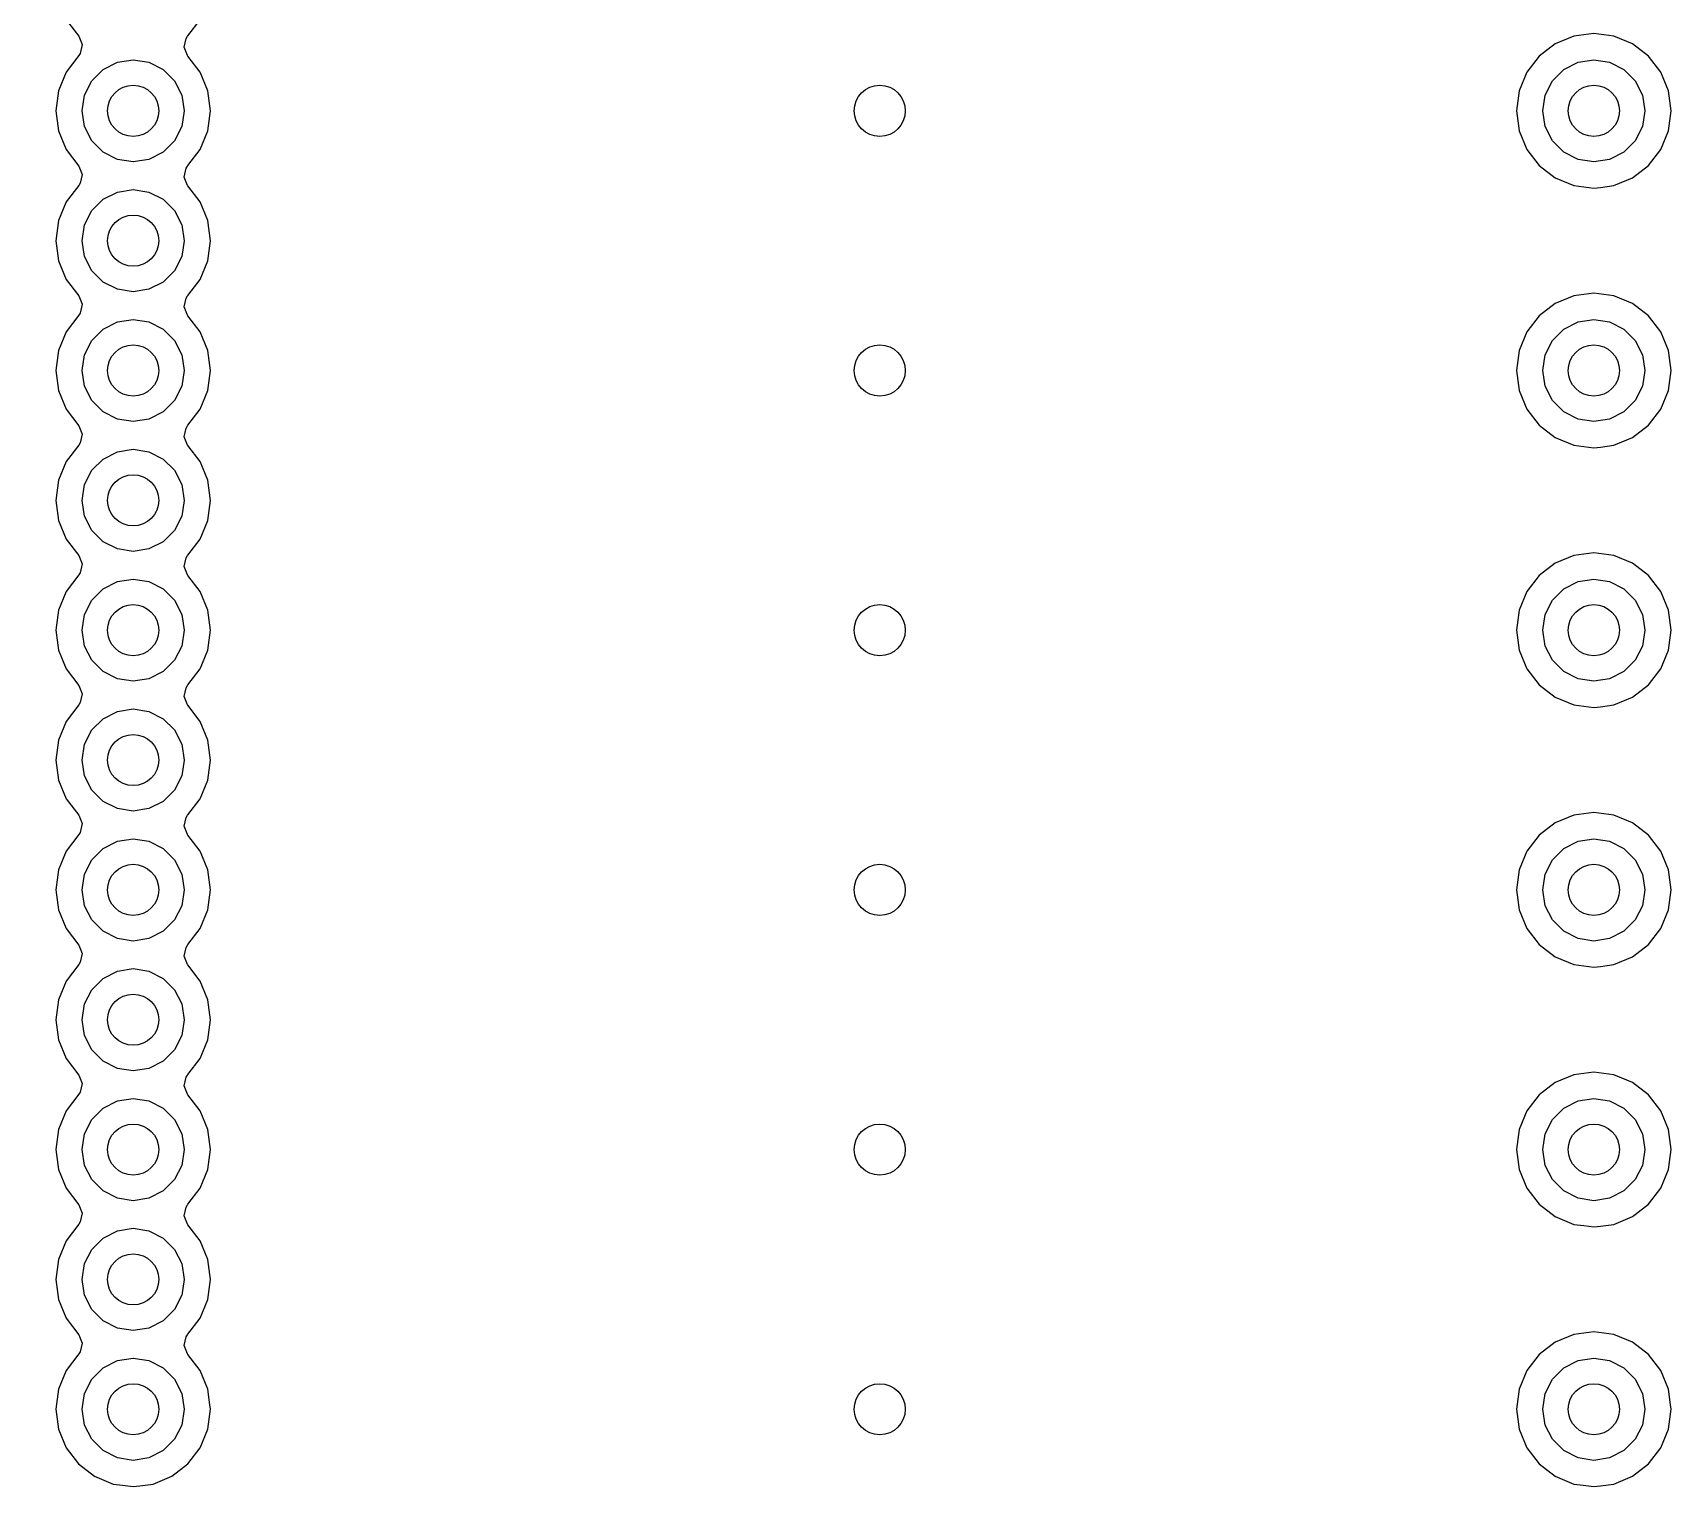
# Model space of a CAD drawing. Extents: x 116 to 183, y -128 to -37.6.
# Drawn here: x 132.82 to 145.64, y -111.12 to -99.72 of the extents above; entities that cross this region are included whole.
import ezdxf

# ---------------------------------------------------------------- set-up
doc = ezdxf.new("R2010")
doc.units = 0
doc.layers.add('BLACK', color=7, linetype='CONTINUOUS')

msp = doc.modelspace()

# ---------------------------------------------------------------- linework, layer by layer
at = {"layer": 'BLACK', "linetype": 'CONTINUOUS'}
for p, q in [((133.079464, -99.616842), (133.178965, -99.746514)), ((134.032282, -99.742282), (134.128536, -99.616841)), ((133.178965, -99.746514), (133.204159, -99.811683)), ((134.017878, -99.763873), (134.029034, -99.746513)), ((134.029034, -99.746513), (134.032278, -99.742284)), ((134.032278, -99.742284), (134.032282, -99.742282)), ((144.877237, -99.744956), (144.73116, -99.805463)), ((144.877239, -99.744955), (144.877237, -99.744956)), ((145.033999, -99.724318), (144.877239, -99.744955)), ((145.034001, -99.724318), (145.033999, -99.724318)), ((145.19076, -99.744955), (145.034001, -99.724318)), ((145.190762, -99.744956), (145.19076, -99.744955)), ((145.336841, -99.805464), (145.190762, -99.744956)), ((133.204159, -99.811683), (133.190121, -99.880128)), ((134.00384, -99.832318), (134.017878, -99.763873)), ((134.029034, -99.897487), (134.00384, -99.832318)), ((144.73116, -99.805463), (144.605718, -99.901718)), ((145.462282, -99.901718), (145.336841, -99.805464)), ((133.178965, -99.897486), (133.079464, -100.027157)), ((133.190121, -99.880128), (133.178965, -99.897486)), ((133.280393, -100.094886), (133.368886, -100.006393)), ((133.368886, -100.006393), (133.480393, -99.949577)), ((133.480393, -99.949577), (133.604, -99.93)), ((133.604, -99.93), (133.727607, -99.949577)), ((133.727607, -99.949577), (133.839114, -100.006393)), ((133.839114, -100.006393), (133.927607, -100.094886)), ((134.032278, -99.901715), (134.029034, -99.897487)), ((134.032282, -99.901718), (134.032278, -99.901715)), ((134.128536, -100.027159), (134.032282, -99.901718)), ((144.605718, -99.901718), (144.509463, -100.02716)), ((144.710393, -100.094886), (144.798886, -100.006393)), ((144.798886, -100.006393), (144.910393, -99.949577)), ((144.910393, -99.949577), (145.034, -99.93)), ((145.034, -99.93), (145.157607, -99.949577)), ((145.157607, -99.949577), (145.269114, -100.006393)), ((145.269114, -100.006393), (145.357607, -100.094886)), ((145.558536, -100.027159), (145.462282, -99.901718)), ((133.079464, -100.027157), (133.018956, -100.173237)), ((133.223577, -100.206393), (133.280393, -100.094886)), ((133.927607, -100.094886), (133.984423, -100.206393)), ((134.189044, -100.173238), (134.128536, -100.027159)), ((144.509463, -100.02716), (144.448956, -100.173237)), ((144.653577, -100.206393), (144.710393, -100.094886)), ((145.357607, -100.094886), (145.414423, -100.206393)), ((145.619044, -100.173238), (145.558536, -100.027159)), ((133.018955, -100.173239), (132.998318, -100.329998)), ((133.018956, -100.173237), (133.018955, -100.173239)), ((133.204, -100.33), (133.223577, -100.206393)), ((133.984423, -100.206393), (134.004, -100.33)), ((134.209682, -100.329998), (134.189044, -100.173238)), ((144.448955, -100.173239), (144.428318, -100.329998)), ((144.448956, -100.173237), (144.448955, -100.173239)), ((144.634, -100.33), (144.653577, -100.206393)), ((145.414423, -100.206393), (145.434, -100.33)), ((145.639682, -100.33), (145.619044, -100.173238)), ((132.998318, -100.329998), (132.998318, -100.330001)), ((132.998318, -100.330001), (133.018955, -100.48676)), ((133.223577, -100.453607), (133.204, -100.33)), ((134.004, -100.33), (133.984423, -100.453607)), ((134.189044, -100.486762), (134.209682, -100.33)), ((134.209682, -100.33), (134.209682, -100.329998)), ((144.428318, -100.329998), (144.428318, -100.330001)), ((144.428318, -100.330001), (144.448955, -100.48676)), ((144.653577, -100.453607), (144.634, -100.33)), ((145.434, -100.33), (145.414423, -100.453607)), ((145.619044, -100.486762), (145.639682, -100.33)), ((133.018955, -100.48676), (133.018956, -100.486762)), ((133.018956, -100.486762), (133.079464, -100.632842)), ((133.280393, -100.565114), (133.223577, -100.453607)), ((133.984423, -100.453607), (133.927607, -100.565114)), ((134.128536, -100.632841), (134.189044, -100.486762)), ((144.448955, -100.48676), (144.448956, -100.486762)), ((144.448956, -100.486762), (144.509464, -100.632841)), ((144.710393, -100.565114), (144.653577, -100.453607)), ((145.414423, -100.453607), (145.357607, -100.565114)), ((145.558536, -100.632841), (145.619044, -100.486762)), ((133.079464, -100.632842), (133.178965, -100.762514)), ((133.368886, -100.653607), (133.280393, -100.565114)), ((133.927607, -100.565114), (133.839114, -100.653607)), ((134.032282, -100.758282), (134.128536, -100.632841)), ((144.509464, -100.632841), (144.605718, -100.758282)), ((144.798886, -100.653607), (144.710393, -100.565114)), ((145.357607, -100.565114), (145.269114, -100.653607)), ((145.462282, -100.758282), (145.558536, -100.632841)), ((133.178965, -100.762514), (133.204159, -100.827683)), ((133.480393, -100.710423), (133.368886, -100.653607)), ((133.604, -100.73), (133.480393, -100.710423)), ((133.727607, -100.710423), (133.604, -100.73)), ((133.839114, -100.653607), (133.727607, -100.710423)), ((134.017878, -100.779873), (134.029034, -100.762513)), ((134.029034, -100.762513), (134.032278, -100.758284)), ((134.032278, -100.758284), (134.032282, -100.758282)), ((144.605718, -100.758282), (144.731159, -100.854536)), ((144.910393, -100.710423), (144.798886, -100.653607)), ((145.034, -100.73), (144.910393, -100.710423)), ((145.157607, -100.710423), (145.034, -100.73)), ((145.269114, -100.653607), (145.157607, -100.710423)), ((145.336841, -100.854536), (145.462282, -100.758282)), ((133.190121, -100.896128), (133.178965, -100.913486)), ((133.204159, -100.827683), (133.190121, -100.896128)), ((134.00384, -100.848318), (134.017878, -100.779873)), ((134.029034, -100.913487), (134.00384, -100.848318)), ((144.731159, -100.854536), (144.877238, -100.915044)), ((145.190762, -100.915044), (145.336841, -100.854536)), ((133.178965, -100.913486), (133.079464, -101.043157)), ((133.280393, -101.110886), (133.368886, -101.022393)), ((133.368886, -101.022393), (133.480393, -100.965577)), ((133.480393, -100.965577), (133.604, -100.946)), ((133.604, -100.946), (133.727607, -100.965577)), ((133.727607, -100.965577), (133.839114, -101.022393)), ((133.839114, -101.022393), (133.927607, -101.110886)), ((134.032278, -100.917715), (134.029034, -100.913487)), ((134.032282, -100.917718), (134.032278, -100.917715)), ((134.128536, -101.043159), (134.032282, -100.917718)), ((144.877238, -100.915044), (144.955619, -100.925363)), ((144.955619, -100.925363), (145.033999, -100.935682)), ((145.033999, -100.935682), (145.034, -100.935682)), ((145.034, -100.935682), (145.034001, -100.935682)), ((145.034001, -100.935682), (145.086254, -100.928802)), ((145.086254, -100.928802), (145.190762, -100.915044)), ((133.079464, -101.043157), (133.018956, -101.189237)), ((133.223577, -101.222393), (133.280393, -101.110886)), ((133.927607, -101.110886), (133.984423, -101.222393)), ((134.189044, -101.189238), (134.128536, -101.043159)), ((133.018955, -101.189239), (132.998318, -101.345998)), ((133.018956, -101.189237), (133.018955, -101.189239)), ((133.204, -101.346), (133.223577, -101.222393)), ((133.984423, -101.222393), (134.004, -101.346)), ((134.209682, -101.346), (134.189044, -101.189238)), ((132.998318, -101.345998), (132.998318, -101.346001)), ((132.998318, -101.346001), (133.018955, -101.50276)), ((133.223577, -101.469607), (133.204, -101.346)), ((134.004, -101.346), (133.984423, -101.469607)), ((134.189044, -101.502762), (134.209682, -101.346)), ((133.018955, -101.50276), (133.018956, -101.502762)), ((133.018956, -101.502762), (133.079464, -101.648842)), ((133.280393, -101.581114), (133.223577, -101.469607)), ((133.984423, -101.469607), (133.927607, -101.581114)), ((134.128536, -101.648841), (134.189044, -101.502762)), ((133.079464, -101.648842), (133.178965, -101.778514)), ((133.368886, -101.669607), (133.280393, -101.581114)), ((133.480393, -101.726423), (133.368886, -101.669607)), ((133.839114, -101.669607), (133.727607, -101.726423)), ((133.927607, -101.581114), (133.839114, -101.669607)), ((134.032282, -101.774282), (134.128536, -101.648841)), ((133.178965, -101.778514), (133.204159, -101.843683)), ((133.604, -101.746), (133.480393, -101.726423)), ((133.727607, -101.726423), (133.604, -101.746)), ((134.00384, -101.864318), (134.017878, -101.795873)), ((134.017878, -101.795873), (134.029034, -101.778513)), ((134.029034, -101.778513), (134.032278, -101.774284)), ((134.032278, -101.774284), (134.032282, -101.774282)), ((144.877237, -101.776956), (144.73116, -101.837463)), ((144.877239, -101.776955), (144.877237, -101.776956)), ((145.033999, -101.756318), (144.877239, -101.776955)), ((145.034001, -101.756318), (145.033999, -101.756318)), ((145.19076, -101.776955), (145.034001, -101.756318)), ((145.190762, -101.776956), (145.19076, -101.776955)), ((145.336841, -101.837464), (145.190762, -101.776956)), ((133.178965, -101.929486), (133.079464, -102.059157)), ((133.190121, -101.912128), (133.178965, -101.929486)), ((133.204159, -101.843683), (133.190121, -101.912128)), ((134.029034, -101.929487), (134.00384, -101.864318)), ((134.032278, -101.933715), (134.029034, -101.929487)), ((144.73116, -101.837463), (144.605718, -101.933718)), ((145.462282, -101.933718), (145.336841, -101.837464)), ((133.280393, -102.126886), (133.368886, -102.038393)), ((133.368886, -102.038393), (133.480393, -101.981577)), ((133.480393, -101.981577), (133.604, -101.962)), ((133.604, -101.962), (133.727607, -101.981577)), ((133.727607, -101.981577), (133.839114, -102.038393)), ((133.839114, -102.038393), (133.927607, -102.126886)), ((134.032282, -101.933718), (134.032278, -101.933715)), ((134.128536, -102.059159), (134.032282, -101.933718)), ((144.605718, -101.933718), (144.509463, -102.05916)), ((144.710393, -102.126886), (144.798886, -102.038393)), ((144.798886, -102.038393), (144.910393, -101.981577)), ((144.910393, -101.981577), (145.034, -101.962)), ((145.034, -101.962), (145.157607, -101.981577)), ((145.157607, -101.981577), (145.269114, -102.038393)), ((145.269114, -102.038393), (145.357607, -102.126886)), ((145.558536, -102.059159), (145.462282, -101.933718)), ((133.079464, -102.059157), (133.018956, -102.205237)), ((133.223577, -102.238393), (133.280393, -102.126886)), ((133.927607, -102.126886), (133.984423, -102.238393)), ((134.189044, -102.205238), (134.128536, -102.059159)), ((144.509463, -102.05916), (144.448956, -102.205237)), ((144.653577, -102.238393), (144.710393, -102.126886)), ((145.357607, -102.126886), (145.414423, -102.238393)), ((145.619044, -102.205238), (145.558536, -102.059159)), ((133.018955, -102.205239), (132.998318, -102.361998)), ((133.018956, -102.205237), (133.018955, -102.205239)), ((133.204, -102.362), (133.223577, -102.238393)), ((133.984423, -102.238393), (134.004, -102.362)), ((134.209682, -102.361998), (134.189044, -102.205238)), ((144.448955, -102.205239), (144.428318, -102.361998)), ((144.448956, -102.205237), (144.448955, -102.205239)), ((144.634, -102.362), (144.653577, -102.238393)), ((145.414423, -102.238393), (145.434, -102.362)), ((145.639682, -102.362), (145.619044, -102.205238)), ((132.998318, -102.361998), (132.998318, -102.362001)), ((132.998318, -102.362001), (133.018955, -102.51876)), ((133.223577, -102.485607), (133.204, -102.362)), ((134.004, -102.362), (133.984423, -102.485607)), ((134.189044, -102.518762), (134.209682, -102.362)), ((134.209682, -102.362), (134.209682, -102.361998)), ((144.428318, -102.361998), (144.428318, -102.362001)), ((144.428318, -102.362001), (144.448955, -102.51876)), ((144.653577, -102.485607), (144.634, -102.362)), ((145.434, -102.362), (145.414423, -102.485607)), ((145.619044, -102.518762), (145.639682, -102.362)), ((133.018955, -102.51876), (133.018956, -102.518762)), ((133.018956, -102.518762), (133.079464, -102.664842)), ((133.280393, -102.597114), (133.223577, -102.485607)), ((133.984423, -102.485607), (133.927607, -102.597114)), ((134.128536, -102.664841), (134.189044, -102.518762)), ((144.448955, -102.51876), (144.448956, -102.518762)), ((144.448956, -102.518762), (144.509464, -102.664841)), ((144.710393, -102.597114), (144.653577, -102.485607)), ((145.414423, -102.485607), (145.357607, -102.597114)), ((145.558536, -102.664841), (145.619044, -102.518762)), ((133.079464, -102.664842), (133.178965, -102.794514)), ((133.368886, -102.685607), (133.280393, -102.597114)), ((133.480393, -102.742423), (133.368886, -102.685607)), ((133.839114, -102.685607), (133.727607, -102.742423)), ((133.927607, -102.597114), (133.839114, -102.685607)), ((134.032282, -102.790282), (134.128536, -102.664841)), ((144.509464, -102.664841), (144.605718, -102.790282)), ((144.798886, -102.685607), (144.710393, -102.597114)), ((144.910393, -102.742423), (144.798886, -102.685607)), ((145.269114, -102.685607), (145.157607, -102.742423)), ((145.357607, -102.597114), (145.269114, -102.685607)), ((145.462282, -102.790282), (145.558536, -102.664841)), ((133.178965, -102.794514), (133.204159, -102.859683)), ((133.604, -102.762), (133.480393, -102.742423)), ((133.727607, -102.742423), (133.604, -102.762)), ((134.00384, -102.880318), (134.017878, -102.811873)), ((134.017878, -102.811873), (134.029034, -102.794513)), ((134.029034, -102.794513), (134.032278, -102.790284)), ((134.032278, -102.790284), (134.032282, -102.790282)), ((144.605718, -102.790282), (144.731159, -102.886536)), ((145.034, -102.762), (144.910393, -102.742423)), ((145.157607, -102.742423), (145.034, -102.762)), ((145.336841, -102.886536), (145.462282, -102.790282)), ((133.178965, -102.945486), (133.079464, -103.075157)), ((133.190121, -102.928128), (133.178965, -102.945486)), ((133.204159, -102.859683), (133.190121, -102.928128)), ((134.029034, -102.945487), (134.00384, -102.880318)), ((134.032278, -102.949715), (134.029034, -102.945487)), ((134.032282, -102.949718), (134.032278, -102.949715)), ((134.128536, -103.075159), (134.032282, -102.949718)), ((144.731159, -102.886536), (144.877238, -102.947044)), ((144.877238, -102.947044), (144.955619, -102.957363)), ((145.086254, -102.960802), (145.190762, -102.947044)), ((145.190762, -102.947044), (145.336841, -102.886536)), ((133.079464, -103.075157), (133.018956, -103.221237)), ((133.280393, -103.142886), (133.368886, -103.054393)), ((133.368886, -103.054393), (133.480393, -102.997577)), ((133.480393, -102.997577), (133.604, -102.978)), ((133.604, -102.978), (133.727607, -102.997577)), ((133.727607, -102.997577), (133.839114, -103.054393)), ((133.839114, -103.054393), (133.927607, -103.142886)), ((134.189044, -103.221238), (134.128536, -103.075159)), ((144.955619, -102.957363), (145.033999, -102.967682)), ((145.033999, -102.967682), (145.034, -102.967682)), ((145.034, -102.967682), (145.034001, -102.967682)), ((145.034001, -102.967682), (145.086254, -102.960802)), ((133.223577, -103.254393), (133.280393, -103.142886)), ((133.927607, -103.142886), (133.984423, -103.254393)), ((133.018955, -103.221239), (132.998318, -103.377998)), ((133.018956, -103.221237), (133.018955, -103.221239)), ((133.204, -103.378), (133.223577, -103.254393)), ((133.984423, -103.254393), (134.004, -103.378)), ((134.209682, -103.378), (134.189044, -103.221238)), ((132.998318, -103.377998), (132.998318, -103.378001)), ((132.998318, -103.378001), (133.018955, -103.53476)), ((133.223577, -103.501607), (133.204, -103.378)), ((134.004, -103.378), (133.984423, -103.501607)), ((134.189044, -103.534762), (134.209682, -103.378)), ((133.018955, -103.53476), (133.018956, -103.534762)), ((133.018956, -103.534762), (133.079464, -103.680842)), ((133.280393, -103.613114), (133.223577, -103.501607)), ((133.984423, -103.501607), (133.927607, -103.613114)), ((134.128536, -103.680841), (134.189044, -103.534762)), ((133.079464, -103.680842), (133.178965, -103.810514)), ((133.368886, -103.701607), (133.280393, -103.613114)), ((133.480393, -103.758423), (133.368886, -103.701607)), ((133.839114, -103.701607), (133.727607, -103.758423)), ((133.927607, -103.613114), (133.839114, -103.701607)), ((134.032282, -103.806282), (134.128536, -103.680841)), ((133.178965, -103.810514), (133.204159, -103.875683)), ((133.604, -103.778), (133.480393, -103.758423)), ((133.727607, -103.758423), (133.604, -103.778)), ((134.00384, -103.896318), (134.017878, -103.827873)), ((134.017878, -103.827873), (134.029034, -103.810513)), ((134.029034, -103.810513), (134.032278, -103.806284)), ((134.032278, -103.806284), (134.032282, -103.806282)), ((144.877237, -103.808956), (144.73116, -103.869463)), ((144.877239, -103.808955), (144.877237, -103.808956)), ((145.033999, -103.788318), (144.877239, -103.808955)), ((145.034001, -103.788318), (145.033999, -103.788318)), ((145.19076, -103.808955), (145.034001, -103.788318)), ((145.190762, -103.808956), (145.19076, -103.808955)), ((145.336841, -103.869464), (145.190762, -103.808956)), ((133.178965, -103.961486), (133.079464, -104.091157)), ((133.190121, -103.944128), (133.178965, -103.961486)), ((133.204159, -103.875683), (133.190121, -103.944128)), ((134.029034, -103.961487), (134.00384, -103.896318)), ((134.032278, -103.965715), (134.029034, -103.961487)), ((134.032282, -103.965718), (134.032278, -103.965715)), ((134.128536, -104.091159), (134.032282, -103.965718)), ((144.605718, -103.965718), (144.509463, -104.09116)), ((144.73116, -103.869463), (144.605718, -103.965718)), ((145.462282, -103.965718), (145.336841, -103.869464)), ((145.558536, -104.091159), (145.462282, -103.965718)), ((133.079464, -104.091157), (133.018956, -104.237237)), ((133.280393, -104.158886), (133.368886, -104.070393)), ((133.368886, -104.070393), (133.480393, -104.013577)), ((133.480393, -104.013577), (133.604, -103.994)), ((133.604, -103.994), (133.727607, -104.013577)), ((133.727607, -104.013577), (133.839114, -104.070393)), ((133.839114, -104.070393), (133.927607, -104.158886)), ((134.189044, -104.237238), (134.128536, -104.091159)), ((144.509463, -104.09116), (144.448956, -104.237237)), ((144.710393, -104.158886), (144.798886, -104.070393)), ((144.798886, -104.070393), (144.910393, -104.013577)), ((144.910393, -104.013577), (145.034, -103.994)), ((145.034, -103.994), (145.157607, -104.013577)), ((145.157607, -104.013577), (145.269114, -104.070393)), ((145.269114, -104.070393), (145.357607, -104.158886)), ((145.619044, -104.237238), (145.558536, -104.091159)), ((133.018955, -104.237239), (132.998318, -104.393998)), ((133.018956, -104.237237), (133.018955, -104.237239)), ((133.223577, -104.270393), (133.280393, -104.158886)), ((133.927607, -104.158886), (133.984423, -104.270393)), ((134.209682, -104.393998), (134.189044, -104.237238)), ((144.448955, -104.237239), (144.428318, -104.393998)), ((144.448956, -104.237237), (144.448955, -104.237239)), ((144.653577, -104.270393), (144.710393, -104.158886)), ((145.357607, -104.158886), (145.414423, -104.270393)), ((145.639682, -104.394), (145.619044, -104.237238)), ((133.204, -104.394), (133.223577, -104.270393)), ((133.984423, -104.270393), (134.004, -104.394)), ((144.634, -104.394), (144.653577, -104.270393)), ((145.414423, -104.270393), (145.434, -104.394)), ((132.998318, -104.393998), (132.998318, -104.394001)), ((132.998318, -104.394001), (133.018955, -104.55076)), ((133.223577, -104.517607), (133.204, -104.394)), ((134.004, -104.394), (133.984423, -104.517607)), ((134.189044, -104.550762), (134.209682, -104.394)), ((134.209682, -104.394), (134.209682, -104.393998)), ((144.428318, -104.393998), (144.428318, -104.394001)), ((144.428318, -104.394001), (144.448955, -104.55076)), ((144.653577, -104.517607), (144.634, -104.394)), ((145.434, -104.394), (145.414423, -104.517607)), ((145.619044, -104.550762), (145.639682, -104.394)), ((133.018955, -104.55076), (133.018956, -104.550762)), ((133.018956, -104.550762), (133.079464, -104.696842)), ((133.280393, -104.629114), (133.223577, -104.517607)), ((133.984423, -104.517607), (133.927607, -104.629114)), ((134.128536, -104.696841), (134.189044, -104.550762)), ((144.448955, -104.55076), (144.448956, -104.550762)), ((144.448956, -104.550762), (144.509464, -104.696841)), ((144.710393, -104.629114), (144.653577, -104.517607)), ((145.414423, -104.517607), (145.357607, -104.629114)), ((145.558536, -104.696841), (145.619044, -104.550762)), ((133.079464, -104.696842), (133.178965, -104.826514)), ((133.368886, -104.717607), (133.280393, -104.629114)), ((133.480393, -104.774423), (133.368886, -104.717607)), ((133.839114, -104.717607), (133.727607, -104.774423)), ((133.927607, -104.629114), (133.839114, -104.717607)), ((134.032282, -104.822282), (134.128536, -104.696841)), ((144.509464, -104.696841), (144.605718, -104.822282)), ((144.798886, -104.717607), (144.710393, -104.629114)), ((144.910393, -104.774423), (144.798886, -104.717607)), ((145.269114, -104.717607), (145.157607, -104.774423)), ((145.357607, -104.629114), (145.269114, -104.717607)), ((145.462282, -104.822282), (145.558536, -104.696841)), ((133.178965, -104.826514), (133.204159, -104.891683)), ((133.604, -104.794), (133.480393, -104.774423)), ((133.727607, -104.774423), (133.604, -104.794)), ((134.00384, -104.912318), (134.017878, -104.843873)), ((134.017878, -104.843873), (134.029034, -104.826513)), ((134.029034, -104.826513), (134.032278, -104.822284)), ((134.032278, -104.822284), (134.032282, -104.822282)), ((144.605718, -104.822282), (144.731159, -104.918536)), ((145.034, -104.794), (144.910393, -104.774423)), ((145.157607, -104.774423), (145.034, -104.794)), ((145.336841, -104.918536), (145.462282, -104.822282)), ((133.178965, -104.977486), (133.079464, -105.107157)), ((133.190121, -104.960128), (133.178965, -104.977486)), ((133.204159, -104.891683), (133.190121, -104.960128)), ((134.029034, -104.977487), (134.00384, -104.912318)), ((134.032278, -104.981715), (134.029034, -104.977487)), ((134.032282, -104.981718), (134.032278, -104.981715)), ((134.128536, -105.107159), (134.032282, -104.981718)), ((144.731159, -104.918536), (144.877238, -104.979044)), ((144.877238, -104.979044), (144.955619, -104.989363)), ((144.955619, -104.989363), (145.033999, -104.999682)), ((145.033999, -104.999682), (145.034, -104.999682)), ((145.034, -104.999682), (145.034001, -104.999682)), ((145.034001, -104.999682), (145.086254, -104.992802)), ((145.086254, -104.992802), (145.190762, -104.979044)), ((145.190762, -104.979044), (145.336841, -104.918536)), ((133.079464, -105.107157), (133.018956, -105.253237)), ((133.280393, -105.174886), (133.368886, -105.086393)), ((133.368886, -105.086393), (133.480393, -105.029577)), ((133.480393, -105.029577), (133.604, -105.01)), ((133.604, -105.01), (133.727607, -105.029577)), ((133.727607, -105.029577), (133.839114, -105.086393)), ((133.839114, -105.086393), (133.927607, -105.174886)), ((134.189044, -105.253238), (134.128536, -105.107159)), ((133.018955, -105.253239), (132.998318, -105.409998)), ((133.018956, -105.253237), (133.018955, -105.253239)), ((133.223577, -105.286393), (133.280393, -105.174886)), ((133.927607, -105.174886), (133.984423, -105.286393)), ((134.209682, -105.41), (134.189044, -105.253238)), ((133.204, -105.41), (133.223577, -105.286393)), ((133.984423, -105.286393), (134.004, -105.41)), ((132.998318, -105.409998), (132.998318, -105.410001)), ((132.998318, -105.410001), (133.018955, -105.56676)), ((133.223577, -105.533607), (133.204, -105.41)), ((134.004, -105.41), (133.984423, -105.533607)), ((134.189044, -105.566762), (134.209682, -105.41)), ((133.018955, -105.56676), (133.018956, -105.566762)), ((133.018956, -105.566762), (133.079464, -105.712842)), ((133.280393, -105.645114), (133.223577, -105.533607)), ((133.368886, -105.733607), (133.280393, -105.645114)), ((133.927607, -105.645114), (133.839114, -105.733607)), ((133.984423, -105.533607), (133.927607, -105.645114)), ((134.128536, -105.712841), (134.189044, -105.566762)), ((133.079464, -105.712842), (133.178965, -105.842514)), ((133.480393, -105.790423), (133.368886, -105.733607)), ((133.839114, -105.733607), (133.727607, -105.790423)), ((134.032282, -105.838282), (134.128536, -105.712841)), ((133.178965, -105.842514), (133.204159, -105.907683)), ((133.604, -105.81), (133.480393, -105.790423)), ((133.727607, -105.790423), (133.604, -105.81)), ((134.00384, -105.928318), (134.017878, -105.859873)), ((134.017878, -105.859873), (134.029034, -105.842513)), ((134.029034, -105.842513), (134.032278, -105.838284)), ((134.032278, -105.838284), (134.032282, -105.838282)), ((144.73116, -105.901463), (144.605718, -105.997718)), ((144.877237, -105.840956), (144.73116, -105.901463)), ((144.877239, -105.840955), (144.877237, -105.840956)), ((145.033999, -105.820318), (144.877239, -105.840955)), ((145.034001, -105.820318), (145.033999, -105.820318)), ((145.19076, -105.840955), (145.034001, -105.820318)), ((145.190762, -105.840956), (145.19076, -105.840955)), ((145.336841, -105.901464), (145.190762, -105.840956)), ((145.462282, -105.997718), (145.336841, -105.901464)), ((133.178965, -105.993486), (133.079464, -106.123157)), ((133.190121, -105.976128), (133.178965, -105.993486)), ((133.204159, -105.907683), (133.190121, -105.976128)), ((133.480393, -106.045577), (133.604, -106.026)), ((133.604, -106.026), (133.727607, -106.045577)), ((134.029034, -105.993487), (134.00384, -105.928318)), ((134.032278, -105.997715), (134.029034, -105.993487)), ((134.032282, -105.997718), (134.032278, -105.997715)), ((134.128536, -106.123159), (134.032282, -105.997718)), ((144.605718, -105.997718), (144.509463, -106.12316)), ((144.910393, -106.045577), (145.034, -106.026)), ((145.034, -106.026), (145.157607, -106.045577)), ((145.558536, -106.123159), (145.462282, -105.997718)), ((133.079464, -106.123157), (133.018956, -106.269237)), ((133.280393, -106.190886), (133.368886, -106.102393)), ((133.368886, -106.102393), (133.480393, -106.045577)), ((133.727607, -106.045577), (133.839114, -106.102393)), ((133.839114, -106.102393), (133.927607, -106.190886)), ((134.189044, -106.269238), (134.128536, -106.123159)), ((144.509463, -106.12316), (144.448956, -106.269237)), ((144.710393, -106.190886), (144.798886, -106.102393)), ((144.798886, -106.102393), (144.910393, -106.045577)), ((145.157607, -106.045577), (145.269114, -106.102393)), ((145.269114, -106.102393), (145.357607, -106.190886)), ((145.619044, -106.269238), (145.558536, -106.123159)), ((133.018955, -106.269239), (132.998318, -106.425998)), ((133.018956, -106.269237), (133.018955, -106.269239)), ((133.223577, -106.302393), (133.280393, -106.190886)), ((133.927607, -106.190886), (133.984423, -106.302393)), ((134.209682, -106.425998), (134.189044, -106.269238)), ((144.448955, -106.269239), (144.428318, -106.425998)), ((144.448956, -106.269237), (144.448955, -106.269239)), ((144.653577, -106.302393), (144.710393, -106.190886)), ((145.357607, -106.190886), (145.414423, -106.302393)), ((145.639682, -106.426), (145.619044, -106.269238)), ((133.204, -106.426), (133.223577, -106.302393)), ((133.984423, -106.302393), (134.004, -106.426)), ((144.634, -106.426), (144.653577, -106.302393)), ((145.414423, -106.302393), (145.434, -106.426)), ((132.998318, -106.425998), (132.998318, -106.426001)), ((132.998318, -106.426001), (133.018955, -106.58276)), ((133.223577, -106.549607), (133.204, -106.426)), ((134.004, -106.426), (133.984423, -106.549607)), ((134.189044, -106.582762), (134.209682, -106.426)), ((134.209682, -106.426), (134.209682, -106.425998)), ((144.428318, -106.425998), (144.428318, -106.426001)), ((144.428318, -106.426001), (144.448955, -106.58276)), ((144.653577, -106.549607), (144.634, -106.426)), ((145.434, -106.426), (145.414423, -106.549607)), ((145.619044, -106.582762), (145.639682, -106.426)), ((133.018955, -106.58276), (133.018956, -106.582762)), ((133.018956, -106.582762), (133.079464, -106.728842)), ((133.280393, -106.661114), (133.223577, -106.549607)), ((133.368886, -106.749607), (133.280393, -106.661114)), ((133.927607, -106.661114), (133.839114, -106.749607)), ((133.984423, -106.549607), (133.927607, -106.661114)), ((134.128536, -106.728841), (134.189044, -106.582762)), ((144.448955, -106.58276), (144.448956, -106.582762)), ((144.448956, -106.582762), (144.509464, -106.728841)), ((144.710393, -106.661114), (144.653577, -106.549607)), ((144.798886, -106.749607), (144.710393, -106.661114)), ((145.357607, -106.661114), (145.269114, -106.749607)), ((145.414423, -106.549607), (145.357607, -106.661114)), ((145.558536, -106.728841), (145.619044, -106.582762)), ((133.079464, -106.728842), (133.178965, -106.858514)), ((133.480393, -106.806423), (133.368886, -106.749607)), ((133.839114, -106.749607), (133.727607, -106.806423)), ((134.032282, -106.854282), (134.128536, -106.728841)), ((144.509464, -106.728841), (144.605718, -106.854282)), ((144.910393, -106.806423), (144.798886, -106.749607)), ((145.269114, -106.749607), (145.157607, -106.806423)), ((145.462282, -106.854282), (145.558536, -106.728841)), ((133.178965, -106.858514), (133.204159, -106.923683)), ((133.204159, -106.923683), (133.190121, -106.992128)), ((133.604, -106.826), (133.480393, -106.806423)), ((133.727607, -106.806423), (133.604, -106.826)), ((134.00384, -106.944318), (134.017878, -106.875873)), ((134.017878, -106.875873), (134.029034, -106.858513)), ((134.029034, -106.858513), (134.032278, -106.854284)), ((134.032278, -106.854284), (134.032282, -106.854282)), ((144.605718, -106.854282), (144.731159, -106.950536)), ((145.034, -106.826), (144.910393, -106.806423)), ((145.157607, -106.806423), (145.034, -106.826)), ((145.336841, -106.950536), (145.462282, -106.854282)), ((133.178965, -107.009486), (133.079464, -107.139157)), ((133.190121, -106.992128), (133.178965, -107.009486)), ((133.480393, -107.061577), (133.604, -107.042)), ((133.604, -107.042), (133.727607, -107.061577)), ((134.029034, -107.009487), (134.00384, -106.944318)), ((134.032278, -107.013715), (134.029034, -107.009487)), ((134.032282, -107.013718), (134.032278, -107.013715)), ((134.128536, -107.139159), (134.032282, -107.013718)), ((144.731159, -106.950536), (144.877238, -107.011044)), ((144.877238, -107.011044), (144.955619, -107.021363)), ((144.955619, -107.021363), (145.033999, -107.031682)), ((145.033999, -107.031682), (145.034, -107.031682)), ((145.034, -107.031682), (145.034001, -107.031682)), ((145.034001, -107.031682), (145.086254, -107.024802)), ((145.086254, -107.024802), (145.190762, -107.011044)), ((145.190762, -107.011044), (145.336841, -106.950536)), ((133.079464, -107.139157), (133.018956, -107.285237)), ((133.280393, -107.206886), (133.368886, -107.118393)), ((133.368886, -107.118393), (133.480393, -107.061577)), ((133.727607, -107.061577), (133.839114, -107.118393)), ((133.839114, -107.118393), (133.927607, -107.206886)), ((134.189044, -107.285238), (134.128536, -107.139159)), ((133.018955, -107.285239), (132.998318, -107.441998)), ((133.018956, -107.285237), (133.018955, -107.285239)), ((133.223577, -107.318393), (133.280393, -107.206886)), ((133.927607, -107.206886), (133.984423, -107.318393)), ((134.209682, -107.442), (134.189044, -107.285238)), ((132.998318, -107.441998), (132.998318, -107.442001)), ((132.998318, -107.442001), (133.018955, -107.59876)), ((133.204, -107.442), (133.223577, -107.318393)), ((133.223577, -107.565607), (133.204, -107.442)), ((133.984423, -107.318393), (134.004, -107.442)), ((134.004, -107.442), (133.984423, -107.565607)), ((134.189044, -107.598762), (134.209682, -107.442)), ((133.280393, -107.677114), (133.223577, -107.565607)), ((133.984423, -107.565607), (133.927607, -107.677114)), ((133.018955, -107.59876), (133.018956, -107.598762)), ((133.018956, -107.598762), (133.079464, -107.744842)), ((133.368886, -107.765607), (133.280393, -107.677114)), ((133.927607, -107.677114), (133.839114, -107.765607)), ((134.128536, -107.744841), (134.189044, -107.598762)), ((133.079464, -107.744842), (133.178965, -107.874514)), ((133.480393, -107.822423), (133.368886, -107.765607)), ((133.604, -107.842), (133.480393, -107.822423)), ((133.727607, -107.822423), (133.604, -107.842)), ((133.839114, -107.765607), (133.727607, -107.822423)), ((134.032282, -107.870282), (134.128536, -107.744841)), ((133.178965, -107.874514), (133.204159, -107.939683)), ((133.204159, -107.939683), (133.190121, -108.008128)), ((134.00384, -107.960318), (134.017878, -107.891873)), ((134.017878, -107.891873), (134.029034, -107.874513)), ((134.029034, -107.874513), (134.032278, -107.870284)), ((134.032278, -107.870284), (134.032282, -107.870282)), ((144.73116, -107.933463), (144.605718, -108.029718)), ((144.877237, -107.872956), (144.73116, -107.933463)), ((144.877239, -107.872955), (144.877237, -107.872956)), ((145.033999, -107.852318), (144.877239, -107.872955)), ((145.034001, -107.852318), (145.033999, -107.852318)), ((145.19076, -107.872955), (145.034001, -107.852318)), ((145.190762, -107.872956), (145.19076, -107.872955)), ((145.336841, -107.933464), (145.190762, -107.872956)), ((145.462282, -108.029718), (145.336841, -107.933464)), ((133.178965, -108.025486), (133.079464, -108.155157)), ((133.190121, -108.008128), (133.178965, -108.025486)), ((133.368886, -108.134393), (133.480393, -108.077577)), ((133.480393, -108.077577), (133.604, -108.058)), ((133.604, -108.058), (133.727607, -108.077577)), ((133.727607, -108.077577), (133.839114, -108.134393)), ((134.029034, -108.025487), (134.00384, -107.960318)), ((134.032278, -108.029715), (134.029034, -108.025487)), ((134.032282, -108.029718), (134.032278, -108.029715)), ((134.128536, -108.155159), (134.032282, -108.029718)), ((144.605718, -108.029718), (144.509463, -108.15516)), ((144.798886, -108.134393), (144.910393, -108.077577)), ((144.910393, -108.077577), (145.034, -108.058)), ((145.034, -108.058), (145.157607, -108.077577)), ((145.157607, -108.077577), (145.269114, -108.134393)), ((145.558536, -108.155159), (145.462282, -108.029718)), ((133.079464, -108.155157), (133.018956, -108.301237)), ((133.280393, -108.222886), (133.368886, -108.134393)), ((133.839114, -108.134393), (133.927607, -108.222886)), ((134.189044, -108.301238), (134.128536, -108.155159)), ((144.509463, -108.15516), (144.448956, -108.301237)), ((144.710393, -108.222886), (144.798886, -108.134393)), ((145.269114, -108.134393), (145.357607, -108.222886)), ((145.619044, -108.301238), (145.558536, -108.155159)), ((133.018955, -108.301239), (132.998318, -108.457998)), ((133.018956, -108.301237), (133.018955, -108.301239)), ((133.204, -108.458), (133.223577, -108.334393)), ((133.223577, -108.334393), (133.280393, -108.222886)), ((133.927607, -108.222886), (133.984423, -108.334393)), ((133.984423, -108.334393), (134.004, -108.458)), ((134.209682, -108.457998), (134.189044, -108.301238)), ((144.448955, -108.301239), (144.428318, -108.457998)), ((144.448956, -108.301237), (144.448955, -108.301239)), ((144.634, -108.458), (144.653577, -108.334393)), ((144.653577, -108.334393), (144.710393, -108.222886)), ((145.357607, -108.222886), (145.414423, -108.334393)), ((145.414423, -108.334393), (145.434, -108.458)), ((145.639682, -108.458), (145.619044, -108.301238)), ((132.998318, -108.457998), (132.998318, -108.458001)), ((132.998318, -108.458001), (133.018955, -108.61476)), ((133.223577, -108.581607), (133.204, -108.458)), ((134.004, -108.458), (133.984423, -108.581607)), ((134.189044, -108.614762), (134.209682, -108.458)), ((134.209682, -108.458), (134.209682, -108.457998)), ((144.428318, -108.457998), (144.428318, -108.458001)), ((144.428318, -108.458001), (144.448955, -108.61476)), ((144.653577, -108.581607), (144.634, -108.458)), ((145.434, -108.458), (145.414423, -108.581607)), ((145.619044, -108.614762), (145.639682, -108.458)), ((133.280393, -108.693114), (133.223577, -108.581607)), ((133.984423, -108.581607), (133.927607, -108.693114)), ((144.710393, -108.693114), (144.653577, -108.581607)), ((145.414423, -108.581607), (145.357607, -108.693114)), ((133.018955, -108.61476), (133.018956, -108.614762)), ((133.018956, -108.614762), (133.079464, -108.760842)), ((133.368886, -108.781607), (133.280393, -108.693114)), ((133.927607, -108.693114), (133.839114, -108.781607)), ((134.128536, -108.760841), (134.189044, -108.614762)), ((144.448955, -108.61476), (144.448956, -108.614762)), ((144.448956, -108.614762), (144.509464, -108.760841)), ((144.798886, -108.781607), (144.710393, -108.693114)), ((145.357607, -108.693114), (145.269114, -108.781607)), ((145.558536, -108.760841), (145.619044, -108.614762)), ((133.079464, -108.760842), (133.178965, -108.890514)), ((133.480393, -108.838423), (133.368886, -108.781607)), ((133.604, -108.858), (133.480393, -108.838423)), ((133.727607, -108.838423), (133.604, -108.858)), ((133.839114, -108.781607), (133.727607, -108.838423)), ((134.032282, -108.886282), (134.128536, -108.760841)), ((144.509464, -108.760841), (144.605718, -108.886282)), ((144.910393, -108.838423), (144.798886, -108.781607)), ((145.034, -108.858), (144.910393, -108.838423)), ((145.157607, -108.838423), (145.034, -108.858)), ((145.269114, -108.781607), (145.157607, -108.838423)), ((145.462282, -108.886282), (145.558536, -108.760841)), ((133.178965, -108.890514), (133.204159, -108.955683)), ((133.204159, -108.955683), (133.190121, -109.024128)), ((134.00384, -108.976318), (134.017878, -108.907873)), ((134.029034, -109.041487), (134.00384, -108.976318)), ((134.017878, -108.907873), (134.029034, -108.890513)), ((134.029034, -108.890513), (134.032278, -108.886284)), ((134.032278, -108.886284), (134.032282, -108.886282)), ((144.605718, -108.886282), (144.731159, -108.982536)), ((145.336841, -108.982536), (145.358394, -108.965998)), ((145.358394, -108.965998), (145.462282, -108.886282)), ((133.178965, -109.041486), (133.079464, -109.171157)), ((133.190121, -109.024128), (133.178965, -109.041486)), ((133.368886, -109.150393), (133.480393, -109.093577)), ((133.480393, -109.093577), (133.604, -109.074)), ((133.604, -109.074), (133.727607, -109.093577)), ((133.727607, -109.093577), (133.839114, -109.150393)), ((134.032278, -109.045715), (134.029034, -109.041487)), ((134.032282, -109.045718), (134.032278, -109.045715)), ((134.128536, -109.171159), (134.032282, -109.045718)), ((144.731159, -108.982536), (144.877238, -109.043044)), ((144.877238, -109.043044), (144.955619, -109.053363)), ((144.955619, -109.053363), (145.033999, -109.063682)), ((145.033999, -109.063682), (145.034, -109.063682)), ((145.034, -109.063682), (145.034001, -109.063682)), ((145.034001, -109.063682), (145.086254, -109.056802)), ((145.086254, -109.056802), (145.190762, -109.043044)), ((145.190762, -109.043044), (145.336841, -108.982536)), ((133.079464, -109.171157), (133.018956, -109.317237)), ((133.280393, -109.238886), (133.368886, -109.150393)), ((133.839114, -109.150393), (133.927607, -109.238886)), ((134.189044, -109.317238), (134.128536, -109.171159)), ((133.018955, -109.317239), (132.998318, -109.473998)), ((133.018956, -109.317237), (133.018955, -109.317239)), ((133.204, -109.474), (133.223577, -109.350393)), ((133.223577, -109.350393), (133.280393, -109.238886)), ((133.927607, -109.238886), (133.984423, -109.350393)), ((133.984423, -109.350393), (134.004, -109.474)), ((134.209682, -109.474), (134.189044, -109.317238)), ((132.998318, -109.473998), (132.998318, -109.474001)), ((132.998318, -109.474001), (133.018955, -109.63076)), ((133.223577, -109.597607), (133.204, -109.474)), ((134.004, -109.474), (133.984423, -109.597607)), ((134.189044, -109.630762), (134.209682, -109.474)), ((133.280393, -109.709114), (133.223577, -109.597607)), ((133.984423, -109.597607), (133.927607, -109.709114)), ((133.018955, -109.63076), (133.018956, -109.630762)), ((133.018956, -109.630762), (133.079464, -109.776842)), ((133.368886, -109.797607), (133.280393, -109.709114)), ((133.927607, -109.709114), (133.839114, -109.797607)), ((134.128536, -109.776841), (134.189044, -109.630762)), ((133.079464, -109.776842), (133.178965, -109.906514)), ((133.480393, -109.854423), (133.368886, -109.797607)), ((133.604, -109.874), (133.480393, -109.854423)), ((133.727607, -109.854423), (133.604, -109.874)), ((133.839114, -109.797607), (133.727607, -109.854423)), ((134.032282, -109.902282), (134.128536, -109.776841)), ((133.178965, -109.906514), (133.204159, -109.971683)), ((133.204159, -109.971683), (133.190121, -110.040128)), ((134.00384, -109.992318), (134.017878, -109.923873)), ((134.029034, -110.057487), (134.00384, -109.992318)), ((134.017878, -109.923873), (134.029034, -109.906513)), ((134.029034, -109.906513), (134.032278, -109.902284)), ((134.032278, -109.902284), (134.032282, -109.902282)), ((144.73116, -109.965463), (144.605718, -110.061718)), ((144.877237, -109.904956), (144.73116, -109.965463)), ((144.877239, -109.904955), (144.877237, -109.904956)), ((145.033999, -109.884318), (144.877239, -109.904955)), ((145.034001, -109.884318), (145.033999, -109.884318)), ((145.19076, -109.904955), (145.034001, -109.884318)), ((145.190762, -109.904956), (145.19076, -109.904955)), ((145.336841, -109.965464), (145.190762, -109.904956)), ((145.462282, -110.061718), (145.336841, -109.965464)), ((133.178965, -110.057486), (133.079464, -110.187157)), ((133.190121, -110.040128), (133.178965, -110.057486)), ((133.368886, -110.166393), (133.480393, -110.109577)), ((133.480393, -110.109577), (133.604, -110.09)), ((133.604, -110.09), (133.727607, -110.109577)), ((133.727607, -110.109577), (133.839114, -110.166393)), ((134.032278, -110.061715), (134.029034, -110.057487)), ((134.032282, -110.061718), (134.032278, -110.061715)), ((134.128536, -110.187159), (134.032282, -110.061718)), ((144.605718, -110.061718), (144.509463, -110.18716)), ((144.798886, -110.166393), (144.910393, -110.109577)), ((144.910393, -110.109577), (145.034, -110.09)), ((145.034, -110.09), (145.157607, -110.109577)), ((145.157607, -110.109577), (145.269114, -110.166393)), ((145.558536, -110.187159), (145.462282, -110.061718)), ((133.079464, -110.187157), (133.018956, -110.333237)), ((133.223577, -110.366393), (133.280393, -110.254886)), ((133.280393, -110.254886), (133.368886, -110.166393)), ((133.839114, -110.166393), (133.927607, -110.254886)), ((133.927607, -110.254886), (133.984423, -110.366393)), ((134.189044, -110.333238), (134.128536, -110.187159)), ((144.509463, -110.18716), (144.448956, -110.333237)), ((144.653577, -110.366393), (144.710393, -110.254886)), ((144.710393, -110.254886), (144.798886, -110.166393)), ((145.269114, -110.166393), (145.357607, -110.254886)), ((145.357607, -110.254886), (145.414423, -110.366393)), ((145.619044, -110.333238), (145.558536, -110.187159)), ((133.018955, -110.333239), (132.998318, -110.489998)), ((133.018956, -110.333237), (133.018955, -110.333239)), ((133.204, -110.49), (133.223577, -110.366393)), ((133.984423, -110.366393), (134.004, -110.49)), ((134.189044, -110.333239), (134.189044, -110.333238)), ((134.204968, -110.454197), (134.189044, -110.333239)), ((144.448955, -110.333239), (144.428318, -110.489998)), ((144.448956, -110.333237), (144.448955, -110.333239)), ((144.634, -110.49), (144.653577, -110.366393)), ((145.414423, -110.366393), (145.434, -110.49)), ((145.619044, -110.333239), (145.619044, -110.333238)), ((145.634968, -110.454197), (145.619044, -110.333239)), ((132.998318, -110.489998), (132.998318, -110.490001)), ((132.998318, -110.490001), (133.018955, -110.64676)), ((133.223577, -110.613607), (133.204, -110.49)), ((134.004, -110.49), (133.984423, -110.613607)), ((134.189044, -110.646762), (134.209682, -110.49)), ((134.209682, -110.489998), (134.204968, -110.454197)), ((134.209682, -110.49), (134.209682, -110.489998)), ((144.428318, -110.489998), (144.428318, -110.490001)), ((144.428318, -110.490001), (144.448955, -110.64676)), ((144.653577, -110.613607), (144.634, -110.49)), ((145.434, -110.49), (145.414423, -110.613607)), ((145.619044, -110.646762), (145.639682, -110.49)), ((145.639682, -110.49), (145.634968, -110.454197)), ((133.018955, -110.64676), (133.018956, -110.646762)), ((133.018956, -110.646762), (133.079464, -110.792841)), ((133.280393, -110.725114), (133.223577, -110.613607)), ((133.984423, -110.613607), (133.927607, -110.725114)), ((134.128536, -110.792841), (134.189044, -110.646762)), ((144.448955, -110.64676), (144.448956, -110.646762)), ((144.448956, -110.646762), (144.509464, -110.792841)), ((144.710393, -110.725114), (144.653577, -110.613607)), ((145.414423, -110.613607), (145.357607, -110.725114)), ((145.558536, -110.792841), (145.619044, -110.646762)), ((133.368886, -110.813607), (133.280393, -110.725114)), ((133.927607, -110.725114), (133.839114, -110.813607)), ((144.798886, -110.813607), (144.710393, -110.725114)), ((145.357607, -110.725114), (145.269114, -110.813607)), ((133.079464, -110.792841), (133.175718, -110.918282)), ((133.480393, -110.870423), (133.368886, -110.813607)), ((133.604, -110.89), (133.480393, -110.870423)), ((133.727607, -110.870423), (133.604, -110.89)), ((133.839114, -110.813607), (133.727607, -110.870423)), ((134.032282, -110.918282), (134.128536, -110.792841)), ((144.509464, -110.792841), (144.605718, -110.918282)), ((144.910393, -110.870423), (144.798886, -110.813607)), ((145.034, -110.89), (144.910393, -110.870423)), ((145.157607, -110.870423), (145.034, -110.89)), ((145.269114, -110.813607), (145.157607, -110.870423)), ((145.462282, -110.918282), (145.558536, -110.792841)), ((133.175718, -110.918282), (133.301159, -111.014536)), ((133.301159, -111.014536), (133.447238, -111.075044)), ((133.760762, -111.075044), (133.906841, -111.014536)), ((133.906841, -111.014536), (134.032282, -110.918282)), ((144.605718, -110.918282), (144.731159, -111.014536)), ((144.731159, -111.014536), (144.877238, -111.075044)), ((145.190762, -111.075044), (145.336841, -111.014536)), ((145.336841, -111.014536), (145.462282, -110.918282)), ((133.447238, -111.075044), (133.519732, -111.084588)), ((133.519732, -111.084588), (133.603999, -111.095682)), ((133.603999, -111.095682), (133.604, -111.095682)), ((133.604, -111.095682), (133.604001, -111.095682)), ((133.604001, -111.095682), (133.656254, -111.088802)), ((133.656254, -111.088802), (133.760762, -111.075044)), ((144.877238, -111.075044), (144.949732, -111.084588)), ((144.949732, -111.084588), (145.033999, -111.095682)), ((145.033999, -111.095682), (145.034, -111.095682)), ((145.034, -111.095682), (145.034001, -111.095682)), ((145.034001, -111.095682), (145.086254, -111.088802)), ((145.086254, -111.088802), (145.190762, -111.075044))]:
    msp.add_line(p, q, dxfattribs=at)
at = {"layer": 'BLACK'}
for centre in [(133.604, -100.33), (139.446, -100.33), (145.034, -100.33), (133.604, -101.346), (133.604, -102.362), (139.446, -102.362), (145.034, -102.362), (133.604, -103.378), (133.604, -104.394), (139.446, -104.394), (145.034, -104.394), (133.604, -105.41), (133.604, -106.426), (139.446, -106.426), (145.034, -106.426), (133.604, -107.442), (133.604, -108.458), (139.446, -108.458), (145.034, -108.458), (133.604, -109.474), (133.604, -110.49), (139.446, -110.49), (145.034, -110.49)]:
    msp.add_circle(centre, 0.2, dxfattribs=at)
msp.add_arc((128.54322, -114.86658), 4.523759, -85.123752, 83.0595692, dxfattribs=at)

doc.saveas('drawing.dxf')
